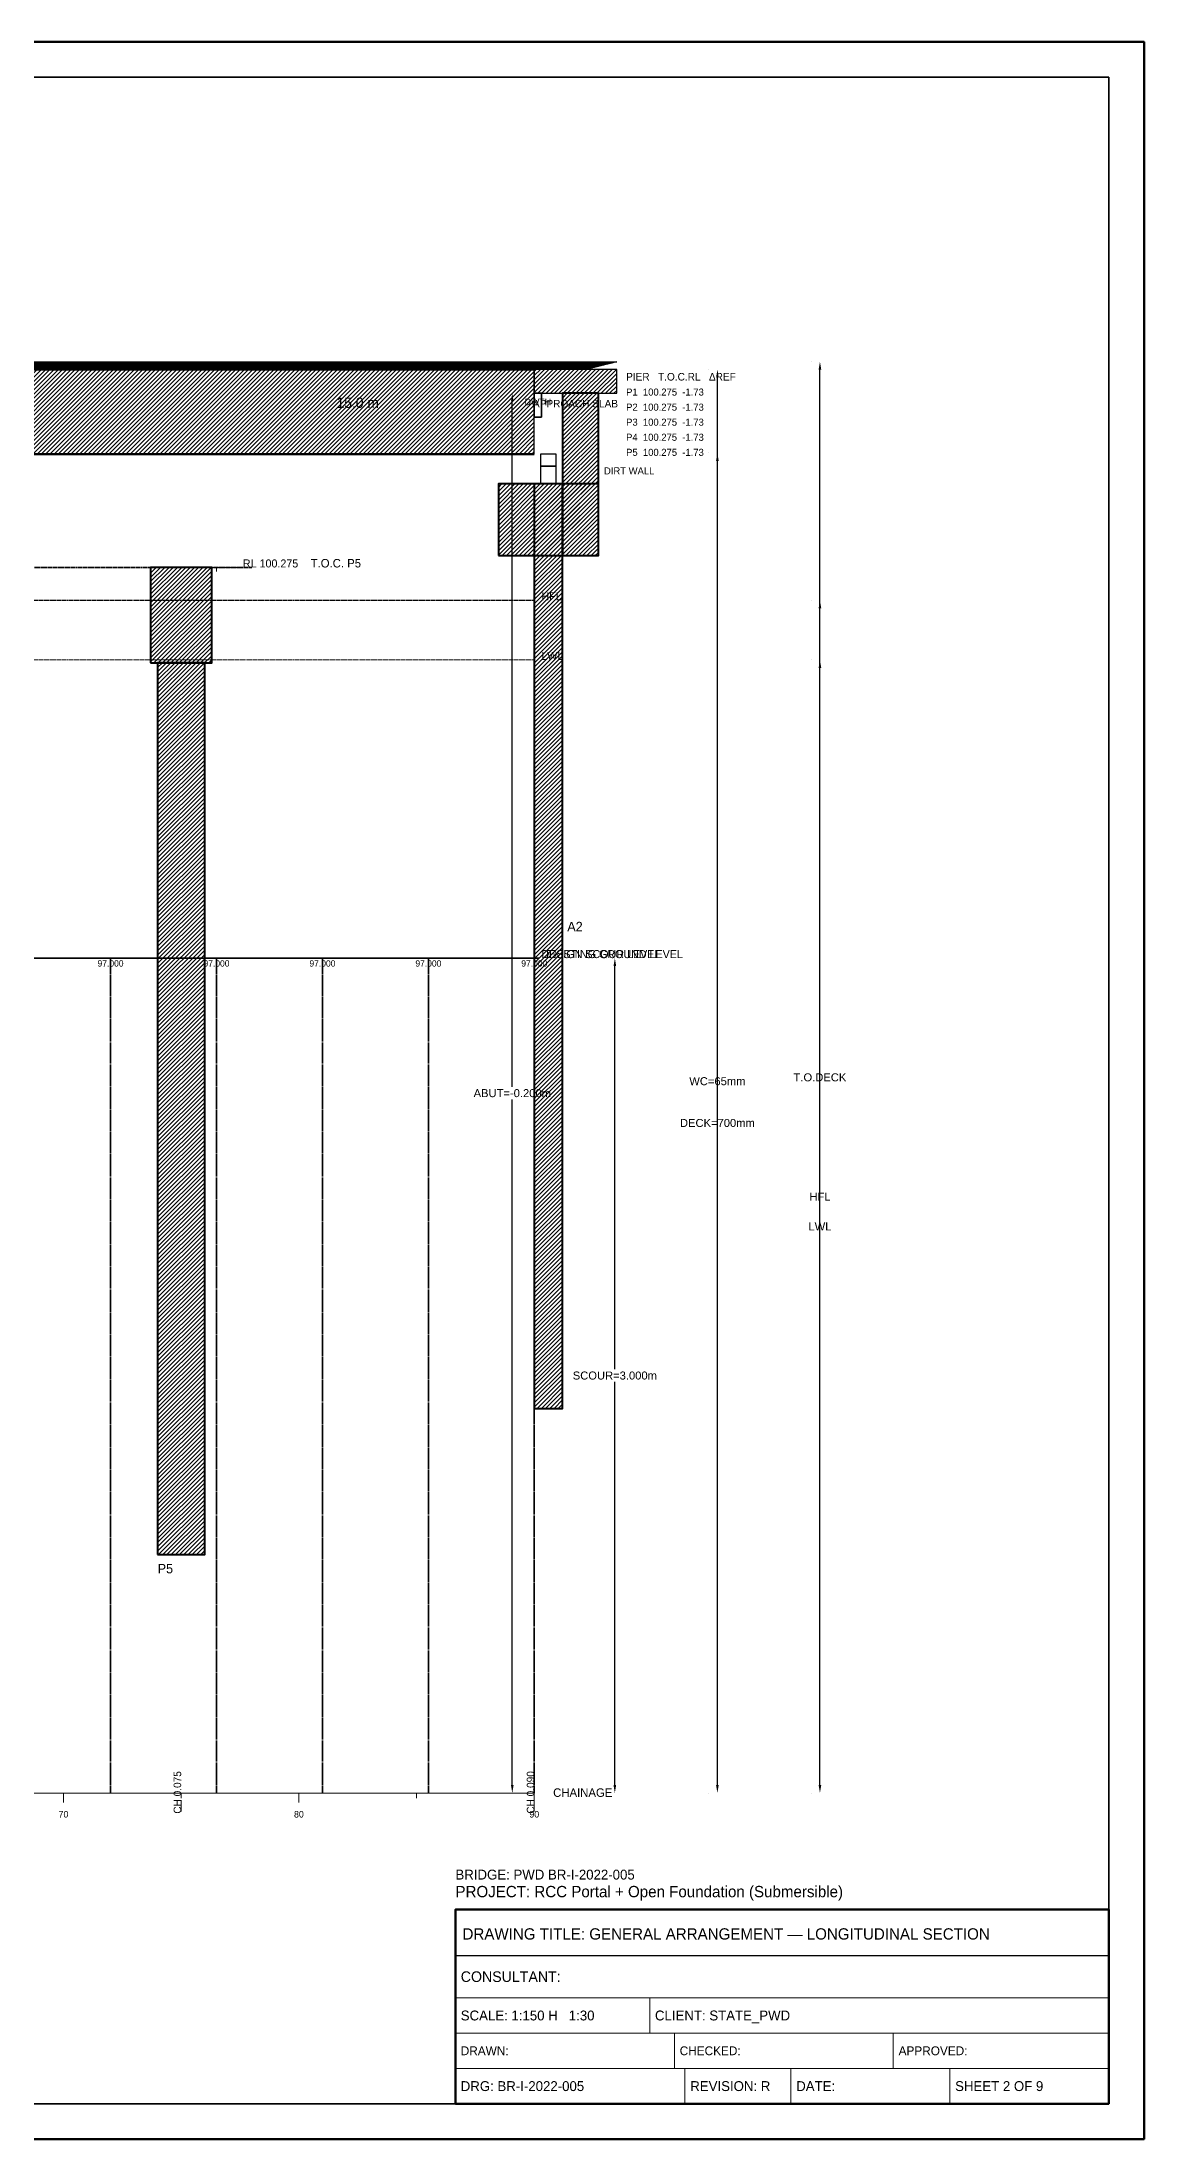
# Model space of a CAD drawing. Header units: metres. Extents: x 0 to 841, y 0 to 594.
# Drawn here: x 529 to 841, y 0 to 594 of the extents above; entities that cross this region are included whole.
import ezdxf
from ezdxf.enums import TextEntityAlignment as Align

# ---------------------------------------------------------------- set-up
doc = ezdxf.new("R2010")
doc.units = ezdxf.units.M
doc.linetypes.add('DASHED', pattern=[0.5, 0.375, -0.125])
doc.linetypes.add('DASHED2', pattern=[0.25, 0.1875, -0.0625])
for name, color, linetype, lineweight in [('ABUT-PROF', 4, 'Continuous', 50), ('BORDER-INNER', 7, 'Continuous', 35), ('BORDER-OUTER', 7, 'Continuous', 70), ('CIVIL-CHAINAGE', 7, 'Continuous', 18), ('CIVIL-GROUND', 3, 'Continuous', 35), ('CIVIL-HFL', 5, 'DASHED', 25), ('CIVIL-LWL', 4, 'DASHED', 18), ('CIVIL-ROAD', 7, 'Continuous', 25), ('CIVIL-SCOUR', 1, 'DASHED2', 18), ('DIM-CHAINAGE', 3, 'Continuous', 18), ('DIM-LEVEL', 3, 'Continuous', 18), ('DIM-LINEAR', 3, 'Continuous', 18), ('STRUC-HATCHING', 8, 'Continuous', 18), ('STRUC-SECTION', 2, 'Continuous', 35), ('SUB-ABUT', 3, 'Continuous', 35), ('SUB-BEARING', 5, 'Continuous', 25), ('SUB-DIRT-WALL', 3, 'Continuous', 35), ('SUB-PIER', 2, 'Continuous', 35), ('SUPER-DECK', 2, 'Continuous', 50), ('SUPER-WEARING', 8, 'Continuous', 25), ('TEXT-GENERAL', 7, 'Continuous', 18), ('TEXT-HEADER', 7, 'Continuous', 25), ('TEXT-LEVEL', 5, 'Continuous', 18), ('TEXT-SPEC', 7, 'Continuous', 13), ('TEXT-TITLE', 7, 'Continuous', 25), ('TITLEBLK-BOX', 7, 'Continuous', 50), ('TITLEBLK-TEXT', 7, 'Continuous', 18)]:
    doc.layers.add(name, color=color, linetype=linetype, lineweight=lineweight)
doc.styles.add('BRIDGE_STD', font='Arial.ttf')
doc.dimstyles.new('pmb100', dxfattribs={"dimtxt": 2.5, "dimasz": 0.9375, "dimexe": 2.5, "dimexo": 2.5, "dimtad": 0, "dimtih": 1, "dimdec": 0, "dimtxsty": 'BRIDGE_STD', "dimcen": 2.5, "dimazin": 3, "dimtfac": 1, "dimtmove": 0, "dimatfit": 3})

msp = doc.modelspace()

# ---------------------------------------------------------------- hatches: boundary and pattern name
at = {"layer": 'STRUC-HATCHING'}
h = msp.add_hatch(dxfattribs=at)
h.set_pattern_fill('ANSI31', scale=0.2666667)
h.paths.add_polyline_path([(68.33, 477.24), (668.33, 477.24), (668.33, 501.23), (68.33, 501.23)])
h = msp.add_hatch(dxfattribs=at)
h.set_pattern_fill('ANSI31', scale=0.2666667)
h.paths.add_polyline_path([(668.33, 494.48), (691.67, 494.48), (691.67, 501.23), (668.33, 501.23)])
h = msp.add_hatch(dxfattribs=at)
h.set_pattern_fill('ANSI31', scale=0.2666667)
h.paths.add_polyline_path([(676.33, 448.53), (686.47, 448.53), (686.47, 494.48), (676.33, 494.48)])
h = msp.add_hatch(dxfattribs=at)
h.set_pattern_fill('ANSI31', scale=0.2666667)
h.paths.add_polyline_path([(658.2, 448.53), (686.47, 448.53), (686.47, 468.8), (658.2, 468.8)])
h = msp.add_hatch(dxfattribs=at)
h.set_pattern_fill('ANSI31', scale=0.2666667)
h.paths.add_polyline_path([(668.33, 206.96), (676.33, 206.96), (676.33, 468.8), (668.33, 468.8)])
h = msp.add_hatch(dxfattribs=at)
h.set_pattern_fill('ANSI31', scale=0.2666667)
h.paths.add_polyline_path([(559.67, 418.12), (577, 418.12), (577, 445.15), (559.67, 445.15)])
h = msp.add_hatch(dxfattribs=at)
h.set_pattern_fill('ANSI31', scale=0.2666667)
h.paths.add_polyline_path([(561.67, 165.57), (575, 165.57), (575, 418.12), (561.67, 418.12)])
at = {"layer": 'SUPER-WEARING'}
h = msp.add_hatch(dxfattribs=at)
h.set_pattern_fill('SOLID')
h.paths.add_polyline_path([(45, 503.43), (691.67, 503.43), (683, 501.23), (53.67, 501.23)])

# ---------------------------------------------------------------- linework, layer by layer
at = {"layer": 'ABUT-PROF', "lineweight": 35}
msp.add_lwpolyline([(668.33, 487.72), (670.33, 487.72), (670.33, 494.48), (668.33, 494.48), (668.33, 487.72)], dxfattribs=at)
at = {"layer": 'BORDER-INNER'}
msp.add_lwpolyline([(10, 10), (831, 10), (831, 584), (10, 584), (10, 10)], dxfattribs=at)
at = {"layer": 'BORDER-OUTER'}
msp.add_lwpolyline([(0, 0), (841, 0), (841, 594), (0, 594), (0, 0)], dxfattribs=at)
at = {"layer": 'CIVIL-CHAINAGE'}
for p, q in [((45, 98), (668.33, 98)), ((535, 98), (535, 95.33)), ((568.33, 98), (568.33, 96.53)), ((568.33, 96), (568.33, 92.8)), ((601.67, 98), (601.67, 95.33)), ((635, 98), (635, 96.53)), ((668.33, 98), (668.33, 95.33)), ((668.33, 96), (668.33, 92.8))]:
    msp.add_line(p, q, dxfattribs=at)
at = {"layer": 'CIVIL-GROUND', "color": 3}
for p, q in [((547, 334.5), (549.67, 334.5)), ((577, 334.5), (579.67, 334.5)), ((607, 334.5), (609.67, 334.5)), ((637, 334.5), (639.67, 334.5)), ((667, 334.5), (669.67, 334.5))]:
    msp.add_line(p, q, dxfattribs=at)
at = {"layer": 'CIVIL-GROUND', "color": 8, "linetype": 'DASHED2'}
for p, q in [((548.33, 334.5), (548.33, 98)), ((578.33, 334.5), (578.33, 98)), ((608.33, 334.5), (608.33, 98)), ((638.33, 334.5), (638.33, 98)), ((668.33, 334.5), (668.33, 98))]:
    msp.add_line(p, q, dxfattribs=at)
at = {"layer": 'CIVIL-GROUND', "color": 3}
msp.add_lwpolyline([(68.33, 334.5), (98.33, 334.5), (128.33, 334.5), (158.33, 334.5), (188.33, 334.5), (218.33, 334.5), (248.33, 334.5), (278.33, 334.5), (308.33, 334.5), (338.33, 334.5), (368.33, 334.5), (398.33, 334.5), (428.33, 334.5), (458.33, 334.5), (488.33, 334.5), (518.33, 334.5), (548.33, 334.5), (578.33, 334.5), (608.33, 334.5), (638.33, 334.5), (668.33, 334.5)], dxfattribs=at)
at = {"layer": 'CIVIL-HFL', "color": 5}
msp.add_line((45, 435.86), (668.33, 435.86), dxfattribs=at)
at = {"layer": 'CIVIL-LWL', "color": 4}
msp.add_line((45, 418.96), (668.33, 418.96), dxfattribs=at)
at = {"layer": 'CIVIL-ROAD', "lineweight": 25}
msp.add_lwpolyline([(668.33, 494.48), (691.67, 494.48), (691.67, 501.23), (668.33, 501.23), (668.33, 494.48)], dxfattribs=at)
at = {"layer": 'CIVIL-SCOUR', "color": 1}
msp.add_line((45, 334.5), (668.33, 334.5), dxfattribs=at)
at = {"layer": 'DIM-LEVEL'}
for p, q in [((571.53, 445.15), (585.13, 445.15)), ((578.33, 445.15), (578.33, 444.01))]:
    msp.add_line(p, q, dxfattribs=at)
at = {"layer": 'STRUC-SECTION', "color": 8, "linetype": 'DASHED'}
msp.add_line((588.33, 445.15), (38.33, 445.15), dxfattribs=at)
at = {"layer": 'SUB-ABUT', "lineweight": 30}
msp.add_lwpolyline([(670.13, 468.8), (674.53, 468.8), (674.53, 473.87), (670.13, 473.87), (670.13, 468.8)], dxfattribs=at)
at = {"layer": 'SUB-ABUT', "lineweight": 40}
for points in [[(658.2, 448.53), (686.47, 448.53), (686.47, 468.8), (658.2, 468.8), (658.2, 448.53)], [(668.33, 206.96), (676.33, 206.96), (676.33, 468.8), (668.33, 468.8), (668.33, 206.96)]]:
    msp.add_lwpolyline(points, dxfattribs=at)
at = {"layer": 'SUB-BEARING', "lineweight": 30}
msp.add_lwpolyline([(670.13, 473.87), (674.53, 473.87), (674.53, 477.24), (670.13, 477.24), (670.13, 473.87)], dxfattribs=at)
at = {"layer": 'SUB-DIRT-WALL', "lineweight": 40}
msp.add_lwpolyline([(676.33, 448.53), (686.47, 448.53), (686.47, 494.48), (676.33, 494.48), (676.33, 448.53)], dxfattribs=at)
at = {"layer": 'SUB-PIER', "lineweight": 40}
for points in [[(559.67, 418.12), (577, 418.12), (577, 445.15), (559.67, 445.15), (559.67, 418.12)], [(561.67, 165.57), (575, 165.57), (575, 418.12), (561.67, 418.12), (561.67, 165.57)]]:
    msp.add_lwpolyline(points, dxfattribs=at)
at = {"layer": 'SUPER-DECK'}
for p, q in [((68.33, 501.23), (668.33, 501.23)), ((68.33, 477.24), (668.33, 477.24))]:
    msp.add_line(p, q, dxfattribs=at)
at = {"layer": 'SUPER-DECK', "lineweight": 25}
msp.add_line((668.33, 477.24), (668.33, 501.23), dxfattribs=at)
at = {"layer": 'SUPER-WEARING', "lineweight": 25}
msp.add_lwpolyline([(45, 503.43), (691.67, 503.43), (683, 501.23), (53.67, 501.23), (45, 503.43)], dxfattribs=at)
at = {"layer": 'TITLEBLK-BOX', "lineweight": 50}
msp.add_lwpolyline([(646, 10), (831, 10), (831, 65), (646, 65), (646, 10)], dxfattribs=at)
at = {"layer": 'TITLEBLK-BOX', "lineweight": 30}
msp.add_lwpolyline([(646, 52), (831, 52), (831, 65), (646, 65), (646, 52)], dxfattribs=at)
at = {"layer": 'TITLEBLK-BOX', "lineweight": 18}
for points in [[(646, 40), (831, 40), (831, 52), (646, 52), (646, 40)], [(646, 30), (701, 30), (701, 40), (646, 40), (646, 30)], [(701, 30), (831, 30), (831, 40), (701, 40), (701, 30)], [(646, 20), (708, 20), (708, 30), (646, 30), (646, 20)], [(708, 20), (770, 20), (770, 30), (708, 30), (708, 20)], [(770, 20), (831, 20), (831, 30), (770, 30), (770, 20)], [(646, 10), (711, 10), (711, 20), (646, 20), (646, 10)], [(711, 10), (741, 10), (741, 20), (711, 20), (711, 10)], [(741, 10), (786, 10), (786, 20), (741, 20), (741, 10)], [(786, 10), (831, 10), (831, 20), (786, 20), (786, 10)]]:
    msp.add_lwpolyline(points, dxfattribs=at)

# ---------------------------------------------------------------- texts
at = {"layer": 'CIVIL-GROUND', "color": 3}
msp.add_text('EXISTING GROUND LEVEL', height=2.2667, dxfattribs=at).set_placement((671.67, 334.5))
at = {"layer": 'CIVIL-HFL', "color": 5}
msp.add_text('HFL', height=2.267, dxfattribs=at).set_placement((670.33, 435.86))
at = {"layer": 'CIVIL-LWL', "color": 4}
msp.add_text('LWL', height=2.267, dxfattribs=at).set_placement((670.33, 418.96))
at = {"layer": 'CIVIL-SCOUR', "color": 1}
msp.add_text('DESIGN SCOUR LEVEL', height=2.2667, dxfattribs=at).set_placement((670.33, 334.5))
at = {"layer": 'DIM-CHAINAGE'}
for s, p in [('CH 0.075', (568.33, 92.16)), ('CH 0.090', (668.33, 92.16))]:
    msp.add_text(s, height=2.133, rotation=90, dxfattribs=at).set_placement(p)
at = {"layer": 'TEXT-GENERAL'}
msp.add_text('15.0 m', height=2.933, dxfattribs=at).set_placement((618.33, 490.34), align=Align.CENTER)
for s, p in [('A2', (677.67, 342.1)), ('P5', (561.67, 160.24))]:
    msp.add_text(s, height=2.667, dxfattribs=at).set_placement(p)
at = {"layer": 'TEXT-HEADER'}
for s, height, p in [('PIER   T.O.C.RL   ΔREF', 2.1333, (694.33, 498.1)), ('T.O.C. P5', 2.4, (605, 445.15))]:
    msp.add_text(s, height=height, dxfattribs=at).set_placement(p)
at = {"layer": 'TEXT-LEVEL'}
for s, height, p in [('RL 100.275', 2.267, (585.81, 445.15)), ('CHAINAGE', 2.4, (673.67, 96.93))]:
    msp.add_text(s, height=height, dxfattribs=at).set_placement(p)
at = {"layer": 'TEXT-LEVEL', "color": 8}
for p in [(548.33, 332.1), (578.33, 332.1), (608.33, 332.1), (638.33, 332.1), (668.33, 332.1)]:
    msp.add_text('97.000', height=1.8, dxfattribs=at).set_placement(p, align=Align.CENTER)
at = {"layer": 'TEXT-LEVEL'}
for s, p in [('70', (535, 91.07)), ('80', (601.67, 91.07)), ('90', (668.33, 91.07))]:
    msp.add_text(s, height=1.867, dxfattribs=at).set_placement(p, align=Align.CENTER)
at = {"layer": 'TEXT-SPEC', "color": 8}
for s, p in [('P1  100.275  -1.73', (694.33, 493.83)), ('P2  100.275  -1.73', (694.33, 489.56)), ('P3  100.275  -1.73', (694.33, 485.3)), ('P4  100.275  -1.73', (694.33, 481.03)), ('P5  100.275  -1.73', (694.33, 476.76))]:
    msp.add_text(s, height=2, dxfattribs=at).set_placement(p)
at = {"layer": 'TEXT-SPEC', "color": 4}
msp.add_text('DWTH', height=1.867, dxfattribs=at).set_placement((669.33, 491.1), align=Align.CENTER)
at = {"layer": 'TEXT-SPEC'}
msp.add_text('APPROACH SLAB', height=2.1333, dxfattribs=at).set_placement((680, 490.48), align=Align.CENTER)
msp.add_text('DIRT WALL', height=2, dxfattribs=at).set_placement((688.07, 471.5))
at = {"layer": 'TEXT-TITLE'}
for s, p in [('PROJECT: RCC Portal + Open Foundation (Submersible)', (646, 68.5)), ('DRAWING TITLE: GENERAL ARRANGEMENT — LONGITUDINAL SECTION', (648, 56.5))]:
    msp.add_text(s, height=3.2, dxfattribs=at).set_placement(p)
at = {"layer": 'TITLEBLK-TEXT'}
for s, height, p in [('BRIDGE: PWD BR-I-2022-005', 2.8, (646, 73.5)), ('CONSULTANT: ', 3, (647.5, 44.5)), ('SCALE: 1:150 H   1:30', 2.8, (647.5, 33.6)), ('CLIENT: STATE_PWD', 2.8, (702.5, 33.6)), ('DRAWN: ', 2.5, (647.5, 23.75)), ('CHECKED: ', 2.5, (709.5, 23.75)), ('APPROVED: ', 2.5, (771.5, 23.75)), ('DRG: BR-I-2022-005', 2.8, (647.5, 13.6)), ('REVISION: R', 2.8, (712.5, 13.6)), ('DATE: ', 2.8, (742.5, 13.6)), ('SHEET 2 OF 9', 2.8, (787.5, 13.6))]:
    msp.add_text(s, height=height, dxfattribs=at).set_placement(p)

# ---------------------------------------------------------------- dimensions: what is measured, and where the dimension line sits
at = {"layer": 'DIM-LINEAR'}
for base, p1, p2, text in [((720.18, 98), (720.18, 98), (720.18, 501.23), 'WC=65mm'), ((749.22, 98), (749.22, 98), (749.22, 503.43), 'T.O.DECK'), ((662.1, 98), (662.1, 98), (662.1, 494.48), 'ABUT=-0.200m'), ((720.18, 98), (720.18, 98), (720.18, 477.58), 'DECK=700mm'), ((749.22, 98), (749.22, 98), (749.22, 435.86), 'HFL'), ((749.22, 98), (749.22, 98), (749.22, 418.96), 'LWL'), ((691.14, 98), (691.14, 98), (691.14, 334.5), 'SCOUR=3.000m')]:
    msp.add_linear_dim(base=base, p1=p1, p2=p2, angle=90, text=text, dimstyle='pmb100', override={"dimtxt": 2.266667, "dimasz": 2.266667, "dimgap": 0.906667, "dimclrt": 3}, dxfattribs=at).render()

doc.saveas('drawing.dxf')
